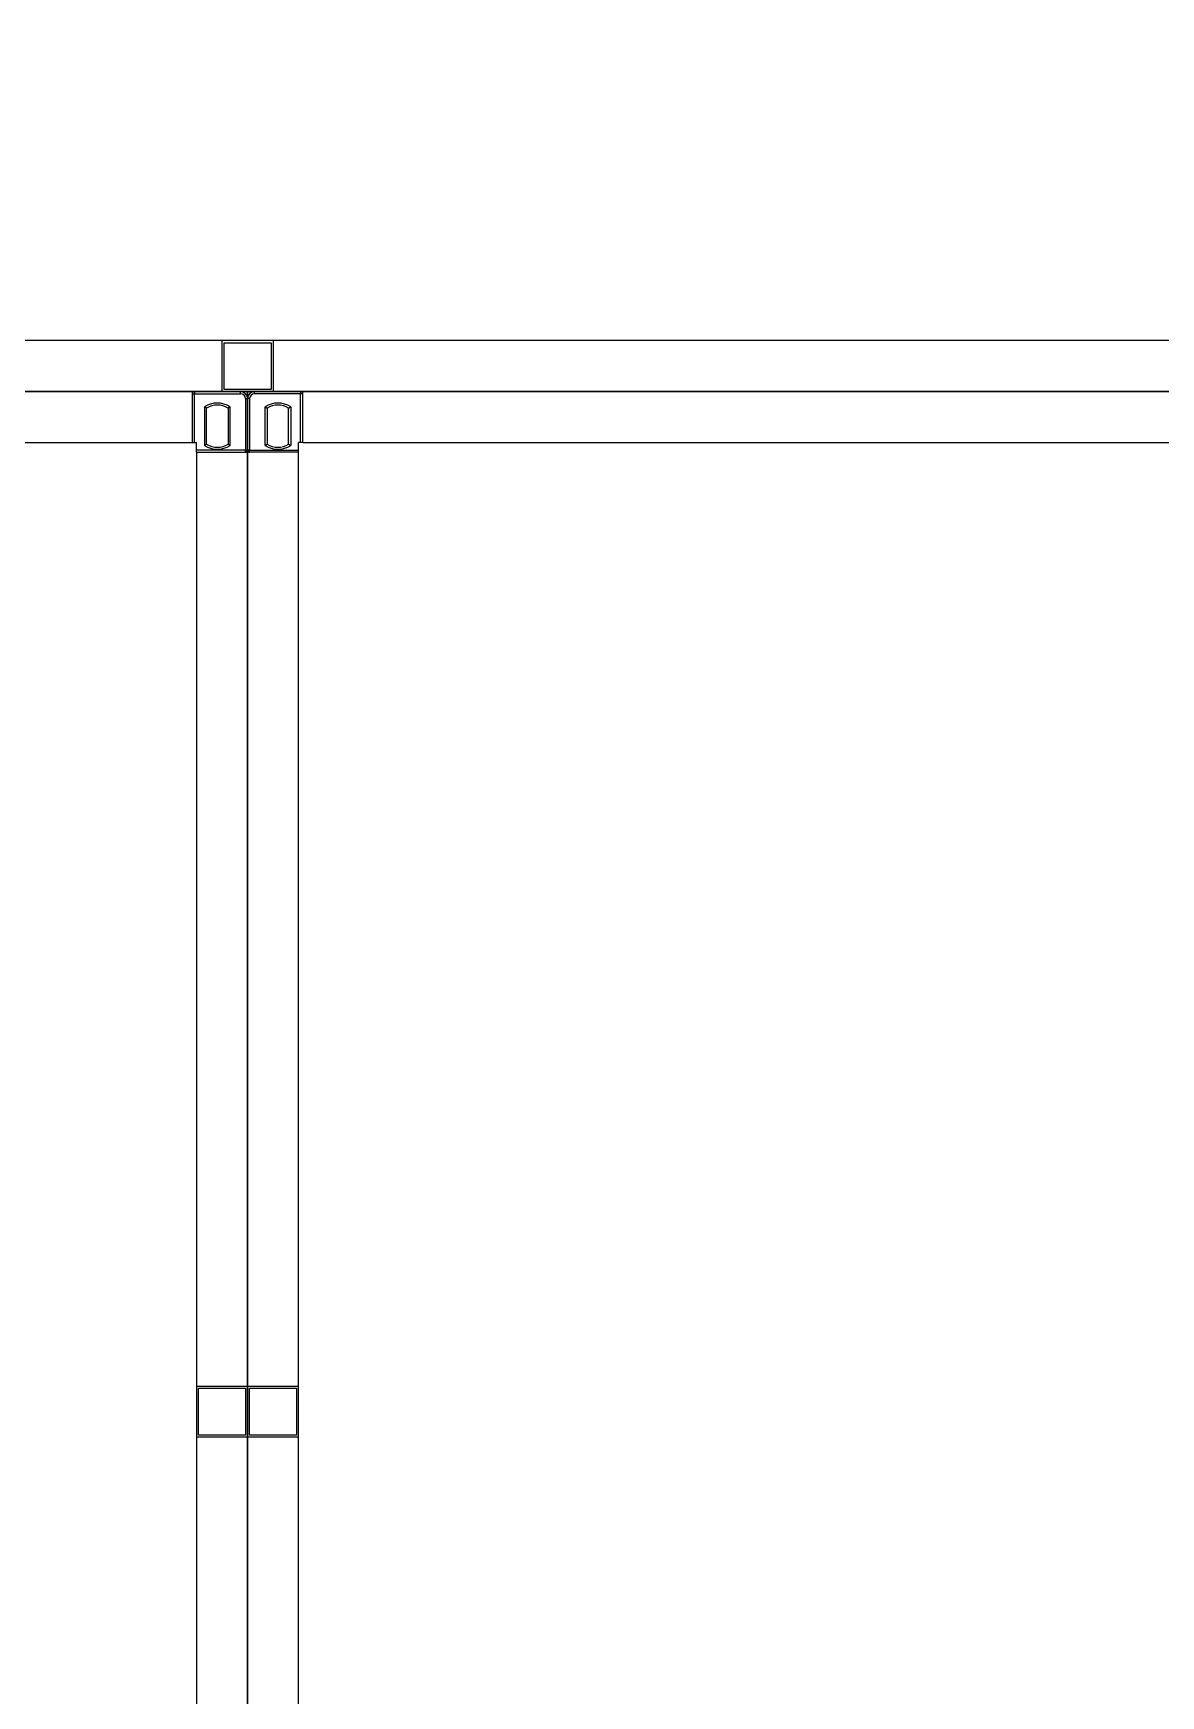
# Model space of a CAD drawing. Header units: millimetres. Extents: x 2448621 to 2484291, y -423869 to -398639.
# Drawn here: x 2482320.2 to 2482419.6, y -401520.4 to -401373.7 of the extents above; entities that cross this region are included whole.
import ezdxf

# ---------------------------------------------------------------- set-up
doc = ezdxf.new("R2010")
doc.units = ezdxf.units.MM
doc.header["$LTSCALE"] = 30

# ---------------------------------------------------------------- blocks, each defined once
blk = doc.blocks.new('KEY PLAN_NEW')
at = {"color": 253}
for p, q in [((-687.422, -1488.944), (-980.302, -1488.944)), ((-805.362, -1491.944), (-805.362, -1488.944)), ((-802.362, -1488.944), (-805.362, -1488.944)), ((-805.242, -1489.064), (-802.482, -1489.064)), ((-805.242, -1489.064), (-802.482, -1489.064)), ((-805.242, -1491.824), (-805.242, -1489.064)), ((-802.482, -1489.064), (-802.482, -1491.824)), ((-802.362, -1488.944), (-802.362, -1491.944)), ((-805.362, -1491.944), (-802.362, -1491.944)), ((-802.482, -1491.824), (-805.242, -1491.824)), ((-860.622, -1494.944), (-807.102, -1494.944)), ((-807.102, -1494.944), (-806.862, -1494.944)), ((-806.862, -1495.504), (-806.862, -1494.944)), ((-800.622, -1494.944), (-800.862, -1494.944)), ((-800.862, -1495.504), (-800.862, -1494.944)), ((-800.622, -1494.944), (-747.102, -1494.944)), ((-806.862, -1495.504), (-806.862, -1788.384)), ((-800.862, -1788.384), (-800.862, -1495.504)), ((-806.862, -1550.444), (-806.862, -1553.444)), ((-806.862, -1550.444), (-803.862, -1550.444)), ((-806.742, -1553.324), (-806.742, -1550.564)), ((-806.742, -1550.564), (-803.982, -1550.564)), ((-803.982, -1550.564), (-803.982, -1553.324)), ((-803.982, -1550.564), (-803.982, -1553.324)), ((-803.862, -1553.444), (-803.862, -1550.444)), ((-803.862, -1550.444), (-803.862, -1553.444)), ((-803.862, -1550.444), (-800.862, -1550.444)), ((-803.742, -1553.324), (-803.742, -1550.564)), ((-803.742, -1550.564), (-800.982, -1550.564)), ((-800.982, -1550.564), (-800.982, -1553.324)), ((-800.982, -1550.564), (-800.982, -1553.324)), ((-800.862, -1553.444), (-800.862, -1550.444)), ((-803.862, -1553.444), (-806.862, -1553.444)), ((-803.982, -1553.324), (-806.742, -1553.324)), ((-800.862, -1553.444), (-803.862, -1553.444)), ((-800.982, -1553.324), (-803.742, -1553.324))]:
    blk.add_line(p, q, dxfattribs=at)
at = {"color": 253, "linetype": 'Continuous'}
for p, q in [((-807.102, -1494.944), (-807.102, -1491.944)), ((-807.102, -1492.064), (-806.982, -1492.064)), ((-806.982, -1491.944), (-806.982, -1492.064)), ((-806.982, -1494.944), (-806.982, -1492.064)), ((-806.982, -1492.064), (-804.272, -1492.064)), ((-804.272, -1492.064), (-804.272, -1491.944)), ((-803.982, -1492.064), (-803.982, -1492.064)), ((-803.982, -1492.064), (-803.982, -1492.064)), ((-803.742, -1492.064), (-803.742, -1492.064)), ((-803.742, -1492.064), (-803.742, -1492.064)), ((-803.452, -1492.064), (-803.452, -1491.944)), ((-800.742, -1492.064), (-803.452, -1492.064)), ((-800.742, -1491.944), (-800.742, -1492.064)), ((-800.622, -1492.064), (-800.742, -1492.064)), ((-800.742, -1494.944), (-800.742, -1492.064)), ((-800.622, -1494.944), (-800.622, -1491.944)), ((-806.397, -1492.842), (-806.397, -1495.105)), ((-806.277, -1495.039), (-806.277, -1492.909)), ((-805.007, -1492.909), (-805.007, -1495.039)), ((-804.887, -1495.105), (-804.887, -1492.842)), ((-803.982, -1492.354), (-803.862, -1492.354)), ((-803.982, -1492.354), (-803.982, -1495.384)), ((-803.742, -1492.354), (-803.862, -1492.354)), ((-803.742, -1492.354), (-803.742, -1495.384)), ((-802.837, -1495.105), (-802.837, -1492.842)), ((-802.717, -1492.909), (-802.717, -1495.039)), ((-801.447, -1495.039), (-801.447, -1492.909)), ((-801.327, -1492.842), (-801.327, -1495.105)), ((-803.982, -1495.384), (-806.862, -1495.384)), ((-806.862, -1495.504), (-803.862, -1495.504)), ((-803.982, -1495.504), (-803.982, -1495.384)), ((-803.982, -1495.384), (-803.862, -1495.384)), ((-803.742, -1495.384), (-803.862, -1495.384)), ((-800.862, -1495.504), (-803.862, -1495.504)), ((-803.742, -1495.504), (-803.742, -1495.384)), ((-803.742, -1495.384), (-800.862, -1495.384))]:
    blk.add_line(p, q, dxfattribs=at)
at = {"color": 253}
for points in [[(-983.862, -1491.944), (-983.862, -1431.944), (-683.862, -1431.944), (-683.862, -1491.944)], [(-863.862, -1491.944), (-803.862, -1491.944), (-803.862, -1791.944), (-863.862, -1791.944)], [(-803.862, -1491.944), (-743.862, -1491.944), (-743.862, -1791.944), (-803.862, -1791.944)]]:
    blk.add_lwpolyline(points, close=True, dxfattribs=at)
at = {"color": 253, "linetype": 'Continuous'}
for centre, radius, start, end in [((-806.982, -1492.064), 0.12, 90, 180), ((-804.272, -1492.354), 0.41, 0, 90), ((-804.272, -1492.354), 0.29, 0, 90), ((-803.452, -1492.354), 0.41, 90, 180), ((-803.452, -1492.354), 0.29, 90, 180), ((-800.742, -1492.064), 0.12, 0, 90), ((-805.642, -1493.974), 1.36, 56.27916, 123.72084), ((-805.642, -1493.974), 1.24, 59.1964, 120.8036), ((-802.082, -1493.974), 1.36, 56.27916, 123.72084), ((-802.082, -1493.974), 1.24, 59.1964, 120.8036), ((-805.642, -1493.974), 1.36, 236.27916, 303.72084), ((-805.642, -1493.974), 1.24, 239.1964, 300.8036), ((-802.082, -1493.974), 1.36, 236.27916, 303.72084), ((-802.082, -1493.974), 1.24, 239.1964, 300.8036), ((-803.982, -1495.384), 0.12, 270, 0), ((-803.742, -1495.384), 0.12, 180, 270)]:
    blk.add_arc(centre, radius, start, end, dxfattribs=at)
for points, knots in [([(-806.277, -1492.909), (-806.277, -1492.908, 46), (-806.278, -1492.908, 46), (-806.279, -1492.908, 46), (-806.28, -1492.907, 46), (-806.28, -1492.907, 46), (-806.281, -1492.906, 46), (-806.281, -1492.906, 46), (-806.282, -1492.906, 46), (-806.282, -1492.905, 46), (-806.284, -1492.904, 46), (-806.285, -1492.904, 46), (-806.289, -1492.902, 46), (-806.291, -1492.901, 46), (-806.294, -1492.899, 46), (-806.295, -1492.898, 46), (-806.296, -1492.898, 46), (-806.297, -1492.897, 46), (-806.298, -1492.897, 46), (-806.299, -1492.896, 46), (-806.301, -1492.895, 46), (-806.304, -1492.893, 46), (-806.309, -1492.89, 46), (-806.312, -1492.889, 46), (-806.316, -1492.886, 46), (-806.318, -1492.886, 46), (-806.32, -1492.884, 46), (-806.32, -1492.884, 46), (-806.322, -1492.883, 46), (-806.323, -1492.883, 46), (-806.327, -1492.881, 46), (-806.33, -1492.879, 46), (-806.336, -1492.875, 46), (-806.339, -1492.873, 46), (-806.346, -1492.87, 46), (-806.35, -1492.868, 46), (-806.354, -1492.866, 46), (-806.355, -1492.865, 46), (-806.357, -1492.864, 46), (-806.358, -1492.864, 46), (-806.36, -1492.862, 46), (-806.362, -1492.861, 46), (-806.367, -1492.858, 46), (-806.371, -1492.856, 46), (-806.378, -1492.852, 46), (-806.382, -1492.85, 46), (-806.387, -1492.847, 46), (-806.389, -1492.846, 46), (-806.392, -1492.845, 46), (-806.394, -1492.844, 46), (-806.395, -1492.843, 46), (-806.396, -1492.843, 46), (-806.396, -1492.843, 46), (-806.397, -1492.842, 46)], [0, 0, 0, 0, 0.06206, 0.12459, 0.12459, 0.155854, 0.155854, 0.171487, 0.171487, 0.187119, 0.187119, 0.249648, 0.249648, 0.312178, 0.312178, 0.343442, 0.343442, 0.359075, 0.359075, 0.374707, 0.374707, 0.437236, 0.437236, 0.499766, 0.499766, 0.53103, 0.53103, 0.546663, 0.546663, 0.562295, 0.562295, 0.624824, 0.624824, 0.687353, 0.687353, 0.749883, 0.749883, 0.765515, 0.765515, 0.781147, 0.781147, 0.812412, 0.812412, 0.874941, 0.874941, 0.937471, 0.937471, 0.968735, 0.968735, 0.984368, 0.992184, 0.992184, 1, 1, 1, 1]), ([(-804.887, -1492.842), (-804.887, -1492.843, 46), (-804.888, -1492.843, 46), (-804.889, -1492.843, 46), (-804.89, -1492.844, 46), (-804.891, -1492.845, 46), (-804.894, -1492.846, 46), (-804.896, -1492.847, 46), (-804.902, -1492.85, 46), (-804.905, -1492.852, 46), (-804.913, -1492.856, 46), (-804.916, -1492.858, 46), (-804.922, -1492.861, 46), (-804.923, -1492.862, 46), (-804.926, -1492.864, 46), (-804.927, -1492.864, 46), (-804.929, -1492.865, 46), (-804.93, -1492.866, 46), (-804.934, -1492.868, 46), (-804.937, -1492.87, 46), (-804.944, -1492.873, 46), (-804.947, -1492.875, 46), (-804.954, -1492.879, 46), (-804.957, -1492.881, 46), (-804.961, -1492.883, 46), (-804.962, -1492.883, 46), (-804.963, -1492.884, 46), (-804.964, -1492.884, 46), (-804.966, -1492.886, 46), (-804.967, -1492.886, 46), (-804.972, -1492.889, 46), (-804.974, -1492.89, 46), (-804.98, -1492.893, 46), (-804.982, -1492.895, 46), (-804.985, -1492.896, 46), (-804.986, -1492.897, 46), (-804.987, -1492.897, 46), (-804.987, -1492.898, 46), (-804.989, -1492.898, 46), (-804.99, -1492.899, 46), (-804.993, -1492.901, 46), (-804.995, -1492.902, 46), (-804.998, -1492.904, 46), (-805, -1492.904, 46), (-805.001, -1492.905, 46), (-805.002, -1492.906, 46), (-805.002, -1492.906, 46), (-805.002, -1492.906, 46), (-805.003, -1492.907, 46), (-805.004, -1492.907, 46), (-805.005, -1492.908, 46), (-805.006, -1492.908, 46), (-805.007, -1492.908, 46), (-805.007, -1492.909, 46)], [0, 0, 0, 0, 0.00782, 0.00782, 0.015639, 0.031279, 0.031279, 0.062557, 0.062557, 0.125114, 0.125114, 0.187671, 0.187671, 0.21895, 0.21895, 0.234589, 0.234589, 0.250228, 0.250228, 0.312785, 0.312785, 0.375342, 0.375342, 0.437899, 0.437899, 0.453538, 0.453538, 0.469178, 0.469178, 0.500456, 0.500456, 0.563013, 0.563013, 0.62557, 0.62557, 0.641209, 0.641209, 0.656849, 0.656849, 0.688127, 0.688127, 0.750684, 0.750684, 0.813241, 0.813241, 0.828881, 0.828881, 0.84452, 0.84452, 0.875798, 0.875798, 0.938355, 1, 1, 1, 1]), ([(-802.837, -1492.842), (-802.836, -1492.843, 46), (-802.836, -1492.843, 46), (-802.835, -1492.843, 46), (-802.834, -1492.844, 46), (-802.832, -1492.845, 46), (-802.829, -1492.846, 46), (-802.827, -1492.847, 46), (-802.822, -1492.85, 46), (-802.818, -1492.852, 46), (-802.811, -1492.856, 46), (-802.807, -1492.858, 46), (-802.802, -1492.861, 46), (-802.8, -1492.862, 46), (-802.798, -1492.864, 46), (-802.797, -1492.864, 46), (-802.795, -1492.865, 46), (-802.794, -1492.866, 46), (-802.79, -1492.868, 46), (-802.786, -1492.87, 46), (-802.779, -1492.873, 46), (-802.776, -1492.875, 46), (-802.77, -1492.879, 46), (-802.767, -1492.881, 46), (-802.763, -1492.883, 46), (-802.762, -1492.883, 46), (-802.76, -1492.884, 46), (-802.76, -1492.884, 46), (-802.758, -1492.886, 46), (-802.756, -1492.886, 46), (-802.752, -1492.889, 46), (-802.749, -1492.89, 46), (-802.744, -1492.893, 46), (-802.741, -1492.895, 46), (-802.739, -1492.896, 46), (-802.738, -1492.897, 46), (-802.737, -1492.897, 46), (-802.736, -1492.898, 46), (-802.735, -1492.898, 46), (-802.734, -1492.899, 46), (-802.731, -1492.901, 46), (-802.729, -1492.902, 46), (-802.725, -1492.904, 46), (-802.724, -1492.904, 46), (-802.722, -1492.905, 46), (-802.722, -1492.906, 46), (-802.721, -1492.906, 46), (-802.721, -1492.906, 46), (-802.72, -1492.907, 46), (-802.72, -1492.907, 46), (-802.719, -1492.908, 46), (-802.718, -1492.908, 46), (-802.717, -1492.908, 46), (-802.717, -1492.909, 46)], [0, 0, 0, 0, 0.00782, 0.00782, 0.015639, 0.031279, 0.031279, 0.062557, 0.062557, 0.125114, 0.125114, 0.187671, 0.187671, 0.21895, 0.21895, 0.234589, 0.234589, 0.250228, 0.250228, 0.312785, 0.312785, 0.375342, 0.375342, 0.437899, 0.437899, 0.453538, 0.453538, 0.469178, 0.469178, 0.500456, 0.500456, 0.563013, 0.563013, 0.62557, 0.62557, 0.641209, 0.641209, 0.656849, 0.656849, 0.688127, 0.688127, 0.750684, 0.750684, 0.813241, 0.813241, 0.828881, 0.828881, 0.84452, 0.84452, 0.875798, 0.875798, 0.938355, 1, 1, 1, 1]), ([(-801.447, -1492.909), (-801.447, -1492.908, 46), (-801.446, -1492.908, 46), (-801.445, -1492.908, 46), (-801.444, -1492.907, 46), (-801.443, -1492.907, 46), (-801.442, -1492.906, 46), (-801.442, -1492.906, 46), (-801.442, -1492.906, 46), (-801.441, -1492.905, 46), (-801.44, -1492.904, 46), (-801.438, -1492.904, 46), (-801.435, -1492.902, 46), (-801.433, -1492.901, 46), (-801.43, -1492.899, 46), (-801.429, -1492.898, 46), (-801.427, -1492.898, 46), (-801.427, -1492.897, 46), (-801.426, -1492.897, 46), (-801.425, -1492.896, 46), (-801.422, -1492.895, 46), (-801.42, -1492.893, 46), (-801.414, -1492.89, 46), (-801.412, -1492.889, 46), (-801.407, -1492.886, 46), (-801.406, -1492.886, 46), (-801.404, -1492.884, 46), (-801.403, -1492.884, 46), (-801.402, -1492.883, 46), (-801.401, -1492.883, 46), (-801.397, -1492.881, 46), (-801.394, -1492.879, 46), (-801.387, -1492.875, 46), (-801.384, -1492.873, 46), (-801.377, -1492.87, 46), (-801.374, -1492.868, 46), (-801.37, -1492.866, 46), (-801.369, -1492.865, 46), (-801.367, -1492.864, 46), (-801.366, -1492.864, 46), (-801.363, -1492.862, 46), (-801.362, -1492.861, 46), (-801.356, -1492.858, 46), (-801.353, -1492.856, 46), (-801.345, -1492.852, 46), (-801.342, -1492.85, 46), (-801.336, -1492.847, 46), (-801.334, -1492.846, 46), (-801.331, -1492.845, 46), (-801.33, -1492.844, 46), (-801.329, -1492.843, 46), (-801.328, -1492.843, 46), (-801.327, -1492.843, 46), (-801.327, -1492.842, 46)], [0, 0, 0, 0, 0.06206, 0.12459, 0.12459, 0.155854, 0.155854, 0.171487, 0.171487, 0.187119, 0.187119, 0.249648, 0.249648, 0.312178, 0.312178, 0.343442, 0.343442, 0.359075, 0.359075, 0.374707, 0.374707, 0.437236, 0.437236, 0.499766, 0.499766, 0.53103, 0.53103, 0.546663, 0.546663, 0.562295, 0.562295, 0.624824, 0.624824, 0.687353, 0.687353, 0.749883, 0.749883, 0.765515, 0.765515, 0.781147, 0.781147, 0.812412, 0.812412, 0.874941, 0.874941, 0.937471, 0.937471, 0.968735, 0.968735, 0.984368, 0.992184, 0.992184, 1, 1, 1, 1]), ([(-806.277, -1495.039), (-806.277, -1495.039, 46), (-806.278, -1495.039, 46), (-806.279, -1495.04, 46), (-806.28, -1495.04, 46), (-806.28, -1495.041, 46), (-806.281, -1495.041, 46), (-806.281, -1495.041, 46), (-806.282, -1495.042, 46), (-806.282, -1495.042, 46), (-806.284, -1495.043, 46), (-806.285, -1495.044, 46), (-806.289, -1495.045, 46), (-806.291, -1495.046, 46), (-806.294, -1495.048, 46), (-806.295, -1495.049, 46), (-806.296, -1495.05, 46), (-806.297, -1495.05, 46), (-806.298, -1495.051, 46), (-806.299, -1495.051, 46), (-806.301, -1495.053, 46), (-806.304, -1495.054, 46), (-806.309, -1495.057, 46), (-806.312, -1495.058, 46), (-806.316, -1495.061, 46), (-806.318, -1495.062, 46), (-806.32, -1495.063, 46), (-806.32, -1495.063, 46), (-806.322, -1495.064, 46), (-806.323, -1495.064, 46), (-806.327, -1495.067, 46), (-806.33, -1495.068, 46), (-806.336, -1495.072, 46), (-806.339, -1495.074, 46), (-806.346, -1495.077, 46), (-806.35, -1495.079, 46), (-806.354, -1495.082, 46), (-806.355, -1495.082, 46), (-806.357, -1495.083, 46), (-806.358, -1495.084, 46), (-806.36, -1495.085, 46), (-806.362, -1495.086, 46), (-806.367, -1495.089, 46), (-806.371, -1495.091, 46), (-806.378, -1495.095, 46), (-806.382, -1495.097, 46), (-806.387, -1495.1, 46), (-806.389, -1495.101, 46), (-806.392, -1495.102, 46), (-806.394, -1495.103, 46), (-806.395, -1495.104, 46), (-806.396, -1495.104, 46), (-806.396, -1495.105, 46), (-806.397, -1495.105, 46)], [0, 0, 0, 0, 0.06206, 0.12459, 0.12459, 0.155854, 0.155854, 0.171487, 0.171487, 0.187119, 0.187119, 0.249648, 0.249648, 0.312178, 0.312178, 0.343442, 0.343442, 0.359075, 0.359075, 0.374707, 0.374707, 0.437236, 0.437236, 0.499766, 0.499766, 0.53103, 0.53103, 0.546663, 0.546663, 0.562295, 0.562295, 0.624824, 0.624824, 0.687353, 0.687353, 0.749883, 0.749883, 0.765515, 0.765515, 0.781147, 0.781147, 0.812412, 0.812412, 0.874941, 0.874941, 0.937471, 0.937471, 0.968735, 0.968735, 0.984368, 0.992184, 0.992184, 1, 1, 1, 1]), ([(-804.887, -1495.105), (-804.887, -1495.105, 46), (-804.888, -1495.104, 46), (-804.889, -1495.104, 46), (-804.89, -1495.103, 46), (-804.891, -1495.102, 46), (-804.894, -1495.101, 46), (-804.896, -1495.1, 46), (-804.902, -1495.097, 46), (-804.905, -1495.095, 46), (-804.913, -1495.091, 46), (-804.916, -1495.089, 46), (-804.922, -1495.086, 46), (-804.923, -1495.085, 46), (-804.926, -1495.084, 46), (-804.927, -1495.083, 46), (-804.929, -1495.082, 46), (-804.93, -1495.082, 46), (-804.934, -1495.079, 46), (-804.937, -1495.077, 46), (-804.944, -1495.074, 46), (-804.947, -1495.072, 46), (-804.954, -1495.068, 46), (-804.957, -1495.067, 46), (-804.961, -1495.064, 46), (-804.962, -1495.064, 46), (-804.963, -1495.063, 46), (-804.964, -1495.063, 46), (-804.966, -1495.062, 46), (-804.967, -1495.061, 46), (-804.972, -1495.058, 46), (-804.974, -1495.057, 46), (-804.98, -1495.054, 46), (-804.982, -1495.053, 46), (-804.985, -1495.051, 46), (-804.986, -1495.051, 46), (-804.987, -1495.05, 46), (-804.987, -1495.05, 46), (-804.989, -1495.049, 46), (-804.99, -1495.048, 46), (-804.993, -1495.046, 46), (-804.995, -1495.045, 46), (-804.998, -1495.044, 46), (-805, -1495.043, 46), (-805.001, -1495.042, 46), (-805.002, -1495.042, 46), (-805.002, -1495.041, 46), (-805.002, -1495.041, 46), (-805.003, -1495.041, 46), (-805.004, -1495.04, 46), (-805.005, -1495.04, 46), (-805.006, -1495.039, 46), (-805.007, -1495.039, 46), (-805.007, -1495.039, 46)], [0, 0, 0, 0, 0.00782, 0.00782, 0.015639, 0.031279, 0.031279, 0.062557, 0.062557, 0.125114, 0.125114, 0.187671, 0.187671, 0.21895, 0.21895, 0.234589, 0.234589, 0.250228, 0.250228, 0.312785, 0.312785, 0.375342, 0.375342, 0.437899, 0.437899, 0.453538, 0.453538, 0.469178, 0.469178, 0.500456, 0.500456, 0.563013, 0.563013, 0.62557, 0.62557, 0.641209, 0.641209, 0.656849, 0.656849, 0.688127, 0.688127, 0.750684, 0.750684, 0.813241, 0.813241, 0.828881, 0.828881, 0.84452, 0.84452, 0.875798, 0.875798, 0.938355, 1, 1, 1, 1]), ([(-802.837, -1495.105), (-802.836, -1495.105, 46), (-802.836, -1495.104, 46), (-802.835, -1495.104, 46), (-802.834, -1495.103, 46), (-802.832, -1495.102, 46), (-802.829, -1495.101, 46), (-802.827, -1495.1, 46), (-802.822, -1495.097, 46), (-802.818, -1495.095, 46), (-802.811, -1495.091, 46), (-802.807, -1495.089, 46), (-802.802, -1495.086, 46), (-802.8, -1495.085, 46), (-802.798, -1495.084, 46), (-802.797, -1495.083, 46), (-802.795, -1495.082, 46), (-802.794, -1495.082, 46), (-802.79, -1495.079, 46), (-802.786, -1495.077, 46), (-802.779, -1495.074, 46), (-802.776, -1495.072, 46), (-802.77, -1495.068, 46), (-802.767, -1495.067, 46), (-802.763, -1495.064, 46), (-802.762, -1495.064, 46), (-802.76, -1495.063, 46), (-802.76, -1495.063, 46), (-802.758, -1495.062, 46), (-802.756, -1495.061, 46), (-802.752, -1495.058, 46), (-802.749, -1495.057, 46), (-802.744, -1495.054, 46), (-802.741, -1495.053, 46), (-802.739, -1495.051, 46), (-802.738, -1495.051, 46), (-802.737, -1495.05, 46), (-802.736, -1495.05, 46), (-802.735, -1495.049, 46), (-802.734, -1495.048, 46), (-802.731, -1495.046, 46), (-802.729, -1495.045, 46), (-802.725, -1495.044, 46), (-802.724, -1495.043, 46), (-802.722, -1495.042, 46), (-802.722, -1495.042, 46), (-802.721, -1495.041, 46), (-802.721, -1495.041, 46), (-802.72, -1495.041, 46), (-802.72, -1495.04, 46), (-802.719, -1495.04, 46), (-802.718, -1495.039, 46), (-802.717, -1495.039, 46), (-802.717, -1495.039, 46)], [0, 0, 0, 0, 0.00782, 0.00782, 0.015639, 0.031279, 0.031279, 0.062557, 0.062557, 0.125114, 0.125114, 0.187671, 0.187671, 0.21895, 0.21895, 0.234589, 0.234589, 0.250228, 0.250228, 0.312785, 0.312785, 0.375342, 0.375342, 0.437899, 0.437899, 0.453538, 0.453538, 0.469178, 0.469178, 0.500456, 0.500456, 0.563013, 0.563013, 0.62557, 0.62557, 0.641209, 0.641209, 0.656849, 0.656849, 0.688127, 0.688127, 0.750684, 0.750684, 0.813241, 0.813241, 0.828881, 0.828881, 0.84452, 0.84452, 0.875798, 0.875798, 0.938355, 1, 1, 1, 1]), ([(-801.447, -1495.039), (-801.447, -1495.039, 46), (-801.446, -1495.039, 46), (-801.445, -1495.04, 46), (-801.444, -1495.04, 46), (-801.443, -1495.041, 46), (-801.442, -1495.041, 46), (-801.442, -1495.041, 46), (-801.442, -1495.042, 46), (-801.441, -1495.042, 46), (-801.44, -1495.043, 46), (-801.438, -1495.044, 46), (-801.435, -1495.045, 46), (-801.433, -1495.046, 46), (-801.43, -1495.048, 46), (-801.429, -1495.049, 46), (-801.427, -1495.05, 46), (-801.427, -1495.05, 46), (-801.426, -1495.051, 46), (-801.425, -1495.051, 46), (-801.422, -1495.053, 46), (-801.42, -1495.054, 46), (-801.414, -1495.057, 46), (-801.412, -1495.058, 46), (-801.407, -1495.061, 46), (-801.406, -1495.062, 46), (-801.404, -1495.063, 46), (-801.403, -1495.063, 46), (-801.402, -1495.064, 46), (-801.401, -1495.064, 46), (-801.397, -1495.067, 46), (-801.394, -1495.068, 46), (-801.387, -1495.072, 46), (-801.384, -1495.074, 46), (-801.377, -1495.077, 46), (-801.374, -1495.079, 46), (-801.37, -1495.082, 46), (-801.369, -1495.082, 46), (-801.367, -1495.083, 46), (-801.366, -1495.084, 46), (-801.363, -1495.085, 46), (-801.362, -1495.086, 46), (-801.356, -1495.089, 46), (-801.353, -1495.091, 46), (-801.345, -1495.095, 46), (-801.342, -1495.097, 46), (-801.336, -1495.1, 46), (-801.334, -1495.101, 46), (-801.331, -1495.102, 46), (-801.33, -1495.103, 46), (-801.329, -1495.104, 46), (-801.328, -1495.104, 46), (-801.327, -1495.105, 46), (-801.327, -1495.105, 46)], [0, 0, 0, 0, 0.06206, 0.12459, 0.12459, 0.155854, 0.155854, 0.171487, 0.171487, 0.187119, 0.187119, 0.249648, 0.249648, 0.312178, 0.312178, 0.343442, 0.343442, 0.359075, 0.359075, 0.374707, 0.374707, 0.437236, 0.437236, 0.499766, 0.499766, 0.53103, 0.53103, 0.546663, 0.546663, 0.562295, 0.562295, 0.624824, 0.624824, 0.687353, 0.687353, 0.749883, 0.749883, 0.765515, 0.765515, 0.781147, 0.781147, 0.812412, 0.812412, 0.874941, 0.874941, 0.937471, 0.937471, 0.968735, 0.968735, 0.984368, 0.992184, 0.992184, 1, 1, 1, 1])]:
    blk.add_open_spline(points, degree=3, knots=knots, dxfattribs=at)

msp = doc.modelspace()

# ---------------------------------------------------------------- block references
at = {"xscale": 1.5, "yscale": 1.5, "zscale": 1.5}
msp.add_blockref('KEY PLAN_NEW', (2483544.88, -399167.45), dxfattribs=at)

doc.saveas('drawing.dxf')
